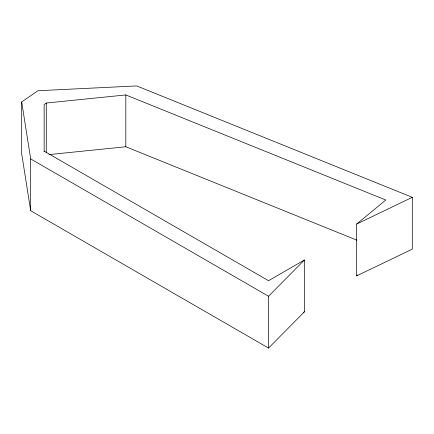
<?xml version="1.0" encoding="UTF-8"?>
<svg xmlns="http://www.w3.org/2000/svg" width="434" height="434" viewBox="0 0 434 434"><rect width="100%" height="100%" fill="white"/><g stroke="black" fill="none" stroke-linecap="round" stroke-linejoin="round"><path stroke-width="0.65" d="M268.537 348.068L268.537 296.243L304.44 259.971L304.44 311.791L268.537 348.068L30.678 210.74L21.7 153.734L21.7 101.914L37.959 90.728L136.748 85.932L412.3 197.329L412.3 249.149L356.656 275.861L356.656 224.042L385.783 200.025L125.827 94.938L46.275 103.037L44.138 104.507L44.138 151.618M356.656 275.861L357.697 275.004M304.44 259.971L268.537 280.7L44.138 151.146M303.279 312.458L304.44 311.791M356.656 224.042L412.3 197.329M48.971 154.585L125.827 146.763L356.9 240.17M21.7 101.914L30.678 158.92L268.537 296.243M125.827 94.938L125.827 146.763M46.275 103.037L46.275 152.839M30.678 158.92L30.678 210.74"/></g></svg>
